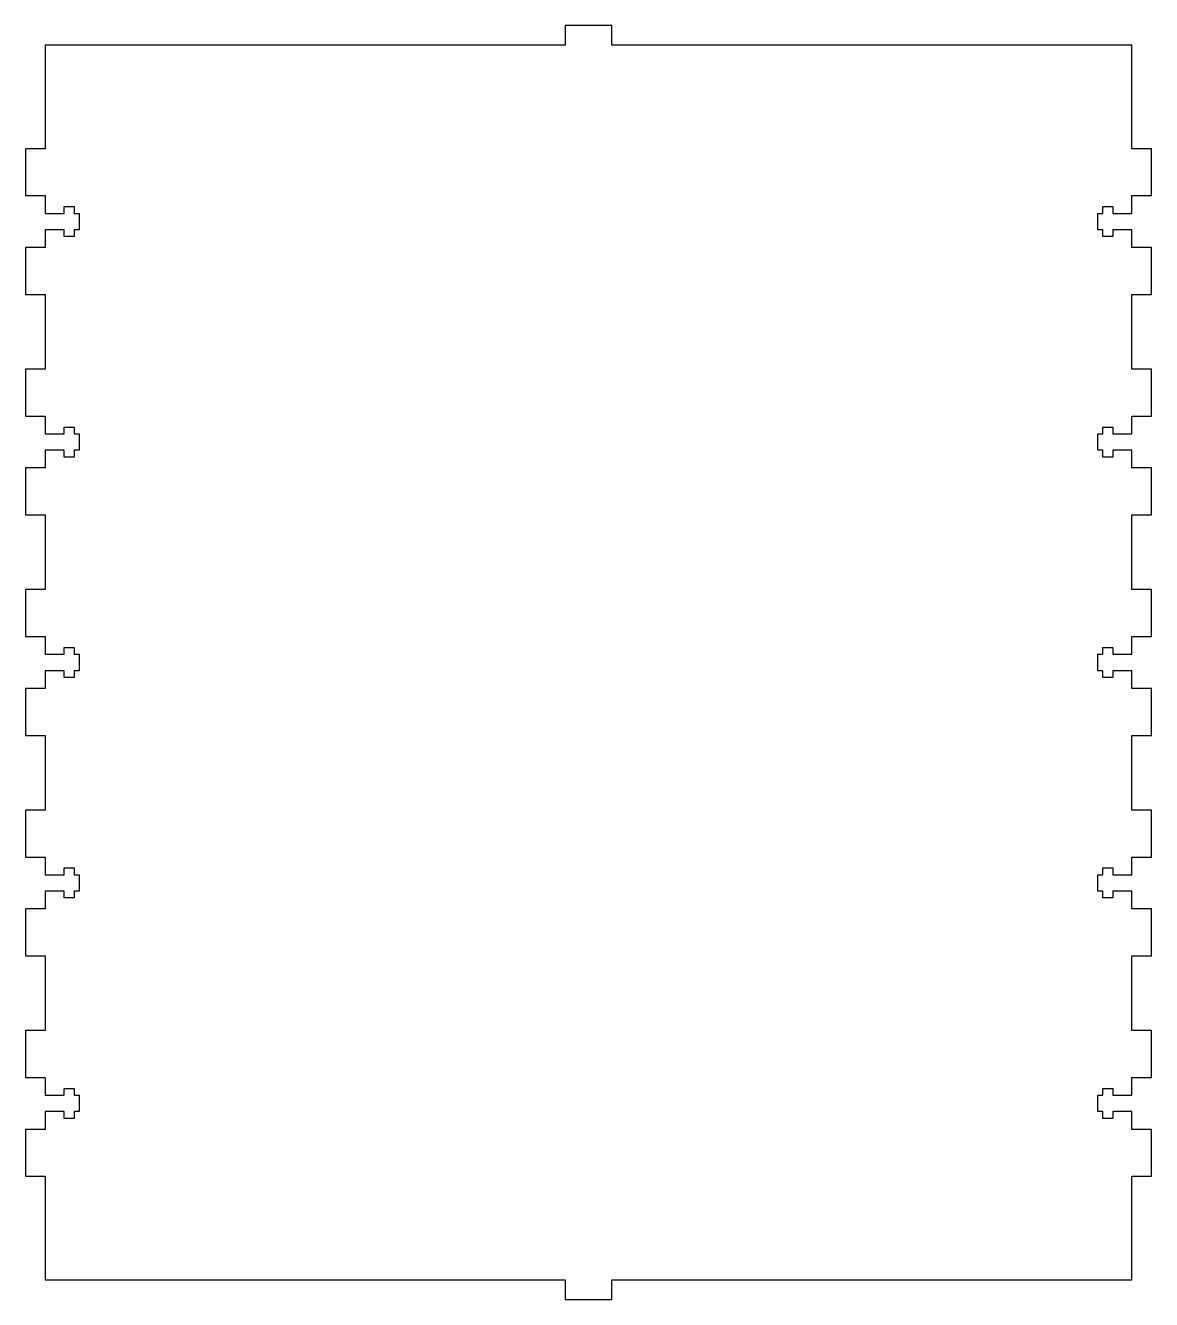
# Model space of a CAD drawing. Header units: millimetres. Extents: x -4 to 224, y -4 to 254.
import ezdxf

# ---------------------------------------------------------------- set-up
doc = ezdxf.new("R2010")
doc.units = ezdxf.units.MM

msp = doc.modelspace()

# ---------------------------------------------------------------- linework, layer by layer
at = {"layer": 'OUTER_PROFILES'}
msp.add_lwpolyline([(114.75, 254), (105.25, 254), (105.25, 250), (0, 250), (0, 229.04), (-4, 229.04), (-4, 219.54), (0, 219.54), (0, 215.94), (3.85, 215.94), (3.85, 217.34), (5.85, 217.34), (5.85, 215.94), (6.85, 215.94), (6.85, 212.63), (5.85, 212.63), (5.85, 211.24), (3.85, 211.24), (3.85, 212.63), (0, 212.63), (0, 209.04), (-4, 209.04), (-4, 199.54), (0, 199.54), (0, 184.39), (-4, 184.39), (-4, 174.89), (0, 174.89), (0, 171.3), (3.85, 171.3), (3.85, 172.69), (5.85, 172.69), (5.85, 171.3), (6.85, 171.3), (6.85, 167.98), (5.85, 167.98), (5.85, 166.59), (3.85, 166.59), (3.85, 167.98), (0, 167.98), (0, 164.39), (-4, 164.39), (-4, 154.89), (0, 154.89), (0, 139.75), (-4, 139.75), (-4, 130.25), (0, 130.25), (0, 126.66), (3.85, 126.66), (3.85, 128.05), (5.85, 128.05), (5.85, 126.66), (6.85, 126.66), (6.85, 123.34), (5.85, 123.34), (5.85, 121.95), (3.85, 121.95), (3.85, 123.34), (0, 123.34), (0, 119.75), (-4, 119.75), (-4, 110.25), (0, 110.25), (0, 95.11), (-4, 95.11), (-4, 85.61), (0, 85.61), (0, 82.02), (3.85, 82.02), (3.85, 83.41), (5.85, 83.41), (5.85, 82.02), (6.85, 82.02), (6.85, 78.7), (5.85, 78.7), (5.85, 77.31), (3.85, 77.31), (3.85, 78.7), (0, 78.7), (0, 75.11), (-4, 75.11), (-4, 65.61), (0, 65.61), (0, 50.46), (-4, 50.46), (-4, 40.96), (0, 40.96), (0, 37.37), (3.85, 37.37), (3.85, 38.76), (5.85, 38.76), (5.85, 37.37), (6.85, 37.37), (6.85, 34.06), (5.85, 34.06), (5.85, 32.66), (3.85, 32.66), (3.85, 34.06), (0, 34.06), (0, 30.46), (-4, 30.46), (-4, 20.96), (0, 20.96), (0, 0), (105.25, 0), (105.25, -4), (114.75, -4), (114.75, 0), (220, 0), (220, 20.96), (224, 20.96), (224, 30.46), (220, 30.46), (220, 34.06), (216.15, 34.06), (216.15, 32.66), (214.15, 32.66), (214.15, 34.06), (213.15, 34.06), (213.15, 37.37), (214.15, 37.37), (214.15, 38.76), (216.15, 38.76), (216.15, 37.37), (220, 37.37), (220, 40.96), (224, 40.96), (224, 50.46), (220, 50.46), (220, 65.61), (224, 65.61), (224, 75.11), (220, 75.11), (220, 78.7), (216.15, 78.7), (216.15, 77.31), (214.15, 77.31), (214.15, 78.7), (213.15, 78.7), (213.15, 82.02), (214.15, 82.02), (214.15, 83.41), (216.15, 83.41), (216.15, 82.02), (220, 82.02), (220, 85.61), (224, 85.61), (224, 95.11), (220, 95.11), (220, 110.25), (224, 110.25), (224, 119.75), (220, 119.75), (220, 123.34), (216.15, 123.34), (216.15, 121.95), (214.15, 121.95), (214.15, 123.34), (213.15, 123.34), (213.15, 126.66), (214.15, 126.66), (214.15, 128.05), (216.15, 128.05), (216.15, 126.66), (220, 126.66), (220, 130.25), (224, 130.25), (224, 139.75), (220, 139.75), (220, 154.89), (224, 154.89), (224, 164.39), (220, 164.39), (220, 167.98), (216.15, 167.98), (216.15, 166.59), (214.15, 166.59), (214.15, 167.98), (213.15, 167.98), (213.15, 171.3), (214.15, 171.3), (214.15, 172.69), (216.15, 172.69), (216.15, 171.3), (220, 171.3), (220, 174.89), (224, 174.89), (224, 184.39), (220, 184.39), (220, 199.54), (224, 199.54), (224, 209.04), (220, 209.04), (220, 212.63), (216.15, 212.63), (216.15, 211.24), (214.15, 211.24), (214.15, 212.63), (213.15, 212.63), (213.15, 215.94), (214.15, 215.94), (214.15, 217.34), (216.15, 217.34), (216.15, 215.94), (220, 215.94), (220, 219.54), (224, 219.54), (224, 229.04), (220, 229.04), (220, 250), (114.75, 250)], close=True, dxfattribs=at)

doc.saveas('drawing.dxf')
